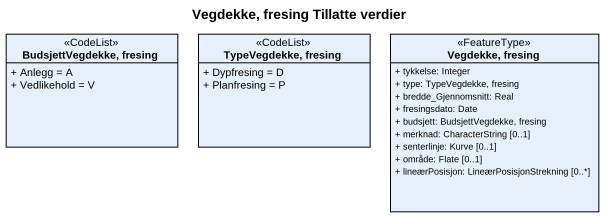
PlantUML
@startuml
title Vegdekke, fresing Tillatte verdier
hide circle
hide empty members
skinparam classAttributeIconSize 0
class "BudsjettVegdekke, fresing" as BudsjettVegdekke_fresing <<CodeList>> {
  + Anlegg = A
  + Vedlikehold = V
}
class "TypeVegdekke, fresing" as TypeVegdekke_fresing <<CodeList>> {
  + Dypfresing = D
  + Planfresing = P
}
class "Vegdekke, fresing" as Vegdekke_fresing <<FeatureType>> {
  + tykkelse: Integer
  + type: TypeVegdekke, fresing
  + bredde_Gjennomsnitt: Real
  + fresingsdato: Date
  + budsjett: BudsjettVegdekke, fresing
  + merknad: CharacterString [0..1]
  + senterlinje: Kurve [0..1]
  + område: Flate [0..1]
  + lineærPosisjon: LineærPosisjonStrekning [0..*]
}
@enduml
